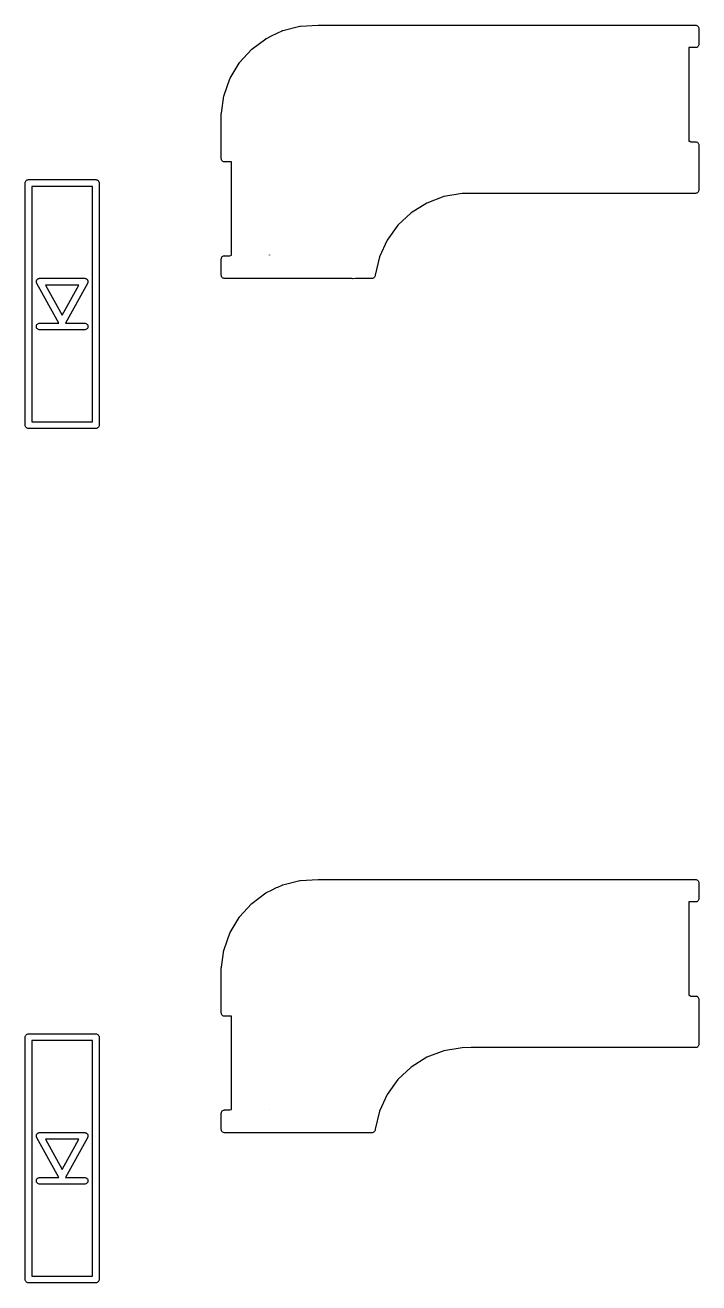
# Model space of a CAD drawing. Extents: x 85 to 230, y -159 to -77.
# Drawn here: x 84.9 to 99.93, y -114.69 to -86.65 of the extents above; entities that cross this region are included whole.
import ezdxf

# ---------------------------------------------------------------- set-up
doc = ezdxf.new("R2010")
doc.units = 0
doc.header["$MEASUREMENT"] = 0
doc.layers.add('BLACK', color=7, linetype='CONTINUOUS')

msp = doc.modelspace()

# ---------------------------------------------------------------- linework, layer by layer
at = {"layer": 'BLACK', "linetype": 'CONTINUOUS'}
for p, q in [((91.0417, -86.6709), (91.4319, -86.6495)), ((91.4319, -86.6495), (91.433, -86.6494)), ((91.433, -86.6494), (91.4362, -86.6496)), ((91.4362, -86.6496), (91.4395, -86.6494)), ((91.4395, -86.6494), (91.4517, -86.65)), ((91.4517, -86.65), (99.8463, -86.65)), ((99.8463, -86.65), (99.85, -86.6496)), ((99.85, -86.6496), (99.8551, -86.6501)), ((99.8551, -86.6501), (99.8647, -86.6511)), ((99.8647, -86.6511), (99.8788, -86.6554)), ((99.8788, -86.6554), (99.8919, -86.6623)), ((90.2822, -86.9433), (90.4105, -86.882)), ((90.4105, -86.882), (90.5032, -86.8325)), ((90.5032, -86.8325), (90.5334, -86.8233)), ((90.5334, -86.8233), (90.6348, -86.7749)), ((90.6348, -86.7749), (90.6358, -86.7744)), ((90.6358, -86.7744), (90.6422, -86.7722)), ((90.6422, -86.7722), (90.6486, -86.7699)), ((90.6486, -86.7699), (91.0272, -86.6731)), ((91.0272, -86.6731), (91.0282, -86.6728)), ((91.0272, -86.6731), (91.0272, -86.6731)), ((91.0272, -86.6731), (91.0272, -86.6731)), ((91.0282, -86.6728), (91.035, -86.6719)), ((91.035, -86.6719), (91.0417, -86.6709)), ((99.8919, -86.6623), (99.9033, -86.6717)), ((99.9033, -86.6717), (99.9127, -86.6831)), ((99.9127, -86.6831), (99.9196, -86.6962)), ((99.9196, -86.6962), (99.9239, -86.7103)), ((99.9239, -86.7103), (99.9254, -86.725)), ((99.9254, -86.725), (99.925, -86.7287)), ((99.925, -86.7287), (99.925, -87.0713)), ((89.6838, -87.4847), (89.9456, -87.1945)), ((89.9456, -87.1945), (89.9463, -87.1938)), ((89.9456, -87.1945), (89.9456, -87.1945)), ((89.9456, -87.1945), (89.9456, -87.1945)), ((89.9463, -87.1938), (89.9514, -87.1893)), ((89.9514, -87.1893), (89.9565, -87.1847)), ((89.9565, -87.1847), (90.2697, -86.9509)), ((90.2697, -86.9509), (90.2705, -86.9503)), ((90.2705, -86.9503), (90.2763, -86.9469)), ((90.2763, -86.9469), (90.2822, -86.9433)), ((99.8463, -87.15), (99.705, -87.15)), ((99.705, -87.15), (99.705, -89.2327)), ((99.85, -87.1504), (99.8463, -87.15)), ((99.8537, -87.15), (99.85, -87.1504)), ((99.8647, -87.1489), (99.8537, -87.15)), ((99.8788, -87.1446), (99.8647, -87.1489)), ((99.8919, -87.1377), (99.8788, -87.1446)), ((99.9033, -87.1283), (99.8919, -87.1377)), ((99.9127, -87.1169), (99.9033, -87.1283)), ((99.9196, -87.1038), (99.9127, -87.1169)), ((99.9239, -87.0897), (99.9196, -87.1038)), ((99.9254, -87.075), (99.9239, -87.0897)), ((99.925, -87.0713), (99.9254, -87.075)), ((89.4746, -87.8319), (89.6751, -87.4965)), ((89.6751, -87.4964), (89.6757, -87.4956)), ((89.6751, -87.4965), (89.6751, -87.4964)), ((89.6751, -87.4965), (89.6751, -87.4965)), ((89.6757, -87.4956), (89.6798, -87.4902)), ((89.6798, -87.4902), (89.6838, -87.4847)), ((89.3369, -88.2132), (89.4684, -87.8452)), ((89.4684, -87.8452), (89.4687, -87.8442)), ((89.4687, -87.8442), (89.4717, -87.8381)), ((89.4717, -87.8381), (89.4746, -87.8319)), ((89.2766, -88.6085), (89.3333, -88.2274)), ((89.3333, -88.2274), (89.3335, -88.2264)), ((89.3333, -88.2274), (89.3333, -88.2274)), ((89.3333, -88.2274), (89.3333, -88.2274)), ((89.3335, -88.2264), (89.3352, -88.2198)), ((89.3352, -88.2198), (89.3369, -88.2132)), ((89.275, -88.6213), (89.2761, -88.6103)), ((89.275, -89.6213), (89.275, -88.6213)), ((89.2761, -88.6103), (89.2766, -88.6085)), ((99.705, -89.2327), (99.7269, -89.2393)), ((99.7269, -89.2393), (99.7469, -89.25)), ((99.7469, -89.25), (99.8463, -89.25)), ((99.8463, -89.25), (99.85, -89.2496)), ((99.85, -89.2496), (99.8537, -89.25)), ((99.8537, -89.25), (99.8647, -89.2511)), ((99.8647, -89.2511), (99.8788, -89.2554)), ((99.8788, -89.2554), (99.8919, -89.2623)), ((99.8919, -89.2623), (99.9033, -89.2717)), ((99.9033, -89.2717), (99.9127, -89.2831)), ((99.9127, -89.2831), (99.9196, -89.2962)), ((99.9196, -89.2962), (99.9239, -89.3103)), ((99.9239, -89.3103), (99.9254, -89.325)), ((99.9254, -89.325), (99.925, -89.3287)), ((99.925, -89.3287), (99.925, -90.3213)), ((89.2746, -89.625), (89.275, -89.6213)), ((89.2761, -89.6397), (89.2746, -89.625)), ((89.2804, -89.6538), (89.2761, -89.6397)), ((89.2873, -89.6669), (89.2804, -89.6538)), ((89.2967, -89.6783), (89.2873, -89.6669)), ((89.3081, -89.6877), (89.2967, -89.6783)), ((89.3212, -89.6946), (89.3081, -89.6877)), ((89.3353, -89.6989), (89.3212, -89.6946)), ((89.3463, -89.7), (89.3353, -89.6989)), ((89.35, -89.7004), (89.3463, -89.7)), ((89.3537, -89.7), (89.35, -89.7004)), ((89.505, -89.7), (89.3537, -89.7)), ((89.505, -91.7782), (89.505, -89.7)), ((84.9, -90.1691), (84.9014, -90.1544)), ((84.9004, -90.1728), (84.9, -90.1691)), ((84.9004, -95.5655), (84.9004, -90.1728)), ((84.9014, -90.1544), (84.9057, -90.1403)), ((84.9057, -90.1403), (84.9127, -90.1273)), ((84.9127, -90.1273), (84.9221, -90.1159)), ((84.9221, -90.1159), (84.9335, -90.1065)), ((84.9335, -90.1065), (84.9465, -90.0995)), ((84.9465, -90.0995), (84.9607, -90.0952)), ((84.9607, -90.0952), (84.9717, -90.0941)), ((84.9717, -90.0941), (84.9754, -90.0938)), ((84.9754, -90.0938), (84.979, -90.0941)), ((84.979, -90.0941), (86.4717, -90.0941)), ((85.0504, -90.2441), (85.0504, -95.4941)), ((86.4004, -90.2441), (85.0504, -90.2441)), ((86.4004, -95.4941), (86.4004, -90.2441)), ((86.4717, -90.0941), (86.4754, -90.0938)), ((86.4754, -90.0938), (86.479, -90.0941)), ((86.479, -90.0941), (86.4901, -90.0952)), ((86.4901, -90.0952), (86.5042, -90.0995)), ((86.5042, -90.0995), (86.5172, -90.1065)), ((86.5172, -90.1065), (86.5286, -90.1159)), ((86.5286, -90.1159), (86.538, -90.1273)), ((86.538, -90.1273), (86.545, -90.1403)), ((86.545, -90.1403), (86.5493, -90.1544)), ((86.5493, -90.1544), (86.5507, -90.1691)), ((86.5507, -90.1691), (86.5504, -90.1728)), ((86.5504, -90.1728), (86.5504, -95.5655)), ((94.2396, -90.4716), (93.857, -90.6161)), ((94.6449, -90.4039), (94.2396, -90.4716)), ((94.8507, -90.4), (94.6449, -90.4039)), ((99.8463, -90.4), (94.8507, -90.4)), ((99.85, -90.4004), (99.8463, -90.4)), ((99.8537, -90.4), (99.85, -90.4004)), ((99.8647, -90.3989), (99.8537, -90.4)), ((99.8788, -90.3946), (99.8647, -90.3989)), ((99.8919, -90.3877), (99.8788, -90.3946)), ((99.9033, -90.3783), (99.8919, -90.3877)), ((99.9127, -90.3669), (99.9033, -90.3783)), ((99.9196, -90.3538), (99.9127, -90.3669)), ((99.9239, -90.3397), (99.9196, -90.3538)), ((99.9254, -90.325), (99.9239, -90.3397)), ((99.925, -90.3213), (99.9254, -90.325)), ((93.5097, -90.8321), (93.211, -91.1115)), ((93.857, -90.6161), (93.5097, -90.8321)), ((93.211, -91.1115), (92.9723, -91.4435)), ((92.9723, -91.4435), (92.8026, -91.8157)), ((89.2746, -91.865), (89.2761, -91.8503)), ((89.275, -91.8687), (89.2746, -91.865)), ((89.275, -92.2213), (89.275, -91.8687)), ((89.2761, -91.8503), (89.2804, -91.8362)), ((89.2804, -91.8362), (89.2873, -91.8231)), ((89.2873, -91.8231), (89.2967, -91.8117)), ((89.2967, -91.8117), (89.3081, -91.8023)), ((89.3081, -91.8023), (89.3212, -91.7954)), ((89.3212, -91.7954), (89.3353, -91.7911)), ((89.3353, -91.7911), (89.3463, -91.79)), ((89.3463, -91.79), (89.35, -91.7896)), ((89.35, -91.7896), (89.3537, -91.79)), ((89.3537, -91.79), (89.4635, -91.79)), ((89.4635, -91.79), (89.501, -91.7786)), ((89.501, -91.7786), (89.505, -91.7782)), ((90.3471, -91.7741), (90.347, -91.775)), ((90.347, -91.775), (90.3488, -91.775)), ((90.3488, -91.775), (90.3471, -91.7741)), ((92.8026, -91.8157), (92.7067, -92.2208)), ((89.2746, -92.225), (89.275, -92.2213)), ((89.2761, -92.2397), (89.2746, -92.225)), ((89.2804, -92.2538), (89.2761, -92.2397)), ((89.2873, -92.2669), (89.2804, -92.2538)), ((89.2932, -92.2741), (89.2873, -92.2669)), ((92.6927, -92.2669), (92.6833, -92.2783)), ((92.6996, -92.2538), (92.6927, -92.2669)), ((92.7039, -92.2397), (92.6996, -92.2538)), ((92.7054, -92.225), (92.7039, -92.2397)), ((92.7064, -92.2218), (92.7053, -92.2248)), ((92.7053, -92.2248), (92.7054, -92.225)), ((92.7067, -92.2208), (92.7064, -92.2218)), ((85.15, -92.3691), (85.1503, -92.3661)), ((85.1504, -92.3734), (85.15, -92.3691)), ((85.1503, -92.363), (85.151, -92.3587)), ((85.1503, -92.3661), (85.1503, -92.363)), ((85.1505, -92.3777), (85.1504, -92.3734)), ((85.1511, -92.3808), (85.1505, -92.3777)), ((85.151, -92.3587), (85.1514, -92.3544)), ((85.1514, -92.3838), (85.1511, -92.3808)), ((85.1514, -92.3544), (85.1523, -92.3515)), ((85.1527, -92.388), (85.1514, -92.3838)), ((85.1523, -92.3515), (85.1529, -92.3484)), ((85.1536, -92.3922), (85.1527, -92.388)), ((85.1529, -92.3484), (85.1545, -92.3444)), ((85.1548, -92.395), (85.1536, -92.3922)), ((85.1545, -92.3444), (85.1557, -92.3403)), ((85.1557, -92.398), (85.1548, -92.395)), ((85.1557, -92.3403), (85.1572, -92.3376)), ((85.1578, -92.4018), (85.1557, -92.398)), ((85.1572, -92.3376), (85.1583, -92.3347)), ((85.158, -92.4023), (85.1578, -92.4018)), ((85.1595, -92.405), (85.158, -92.4023)), ((85.1583, -92.3347), (85.1607, -92.3311)), ((85.1627, -92.411), (85.1595, -92.405)), ((85.1607, -92.3311), (85.1627, -92.3273)), ((85.1627, -92.3273), (85.1647, -92.3249)), ((85.1631, -92.4115), (85.1627, -92.411)), ((85.6535, -93.2941), (85.1631, -92.4115)), ((85.1647, -92.3249), (85.1663, -92.3223)), ((85.1663, -92.3223), (85.1693, -92.3192)), ((85.1693, -92.3192), (85.1721, -92.3159)), ((85.1721, -92.3159), (85.1745, -92.3139)), ((85.1745, -92.3139), (85.1766, -92.3117)), ((85.1766, -92.3117), (85.1802, -92.3092)), ((85.1802, -92.3092), (85.1835, -92.3065)), ((85.1835, -92.3065), (85.1862, -92.305)), ((85.1862, -92.305), (85.1888, -92.3033)), ((85.1888, -92.3033), (85.1927, -92.3015)), ((85.1927, -92.3015), (85.1965, -92.2995)), ((85.1965, -92.2995), (85.1995, -92.2986)), ((85.1995, -92.2986), (85.2023, -92.2974)), ((85.2023, -92.2974), (85.2065, -92.2965)), ((85.2065, -92.2965), (85.2107, -92.2952)), ((85.2107, -92.2952), (85.2137, -92.2949)), ((85.2137, -92.2949), (85.2168, -92.2943)), ((85.2168, -92.2943), (85.2211, -92.2942)), ((85.2211, -92.2942), (85.2217, -92.2941)), ((85.2217, -92.2941), (85.2249, -92.2941)), ((85.2249, -92.2941), (85.2315, -92.294)), ((85.2315, -92.294), (85.2321, -92.2941)), ((85.2321, -92.2941), (86.2186, -92.2941)), ((85.3528, -92.4441), (85.7254, -93.1147)), ((86.0979, -92.4441), (85.3528, -92.4441)), ((85.7254, -93.1147), (86.0979, -92.4441)), ((86.2876, -92.4115), (85.7973, -93.2941)), ((86.2186, -92.2941), (86.2192, -92.294)), ((86.2192, -92.294), (86.2259, -92.2941)), ((86.2259, -92.2941), (86.229, -92.2941)), ((86.229, -92.2941), (86.2297, -92.2942)), ((86.2297, -92.2942), (86.234, -92.2943)), ((86.234, -92.2943), (86.237, -92.2949)), ((86.237, -92.2949), (86.2401, -92.2952)), ((86.2401, -92.2952), (86.2442, -92.2965)), ((86.2442, -92.2965), (86.2484, -92.2974)), ((86.2484, -92.2974), (86.2512, -92.2986)), ((86.2512, -92.2986), (86.2542, -92.2995)), ((86.2542, -92.2995), (86.258, -92.3015)), ((86.258, -92.3015), (86.262, -92.3033)), ((86.262, -92.3033), (86.2645, -92.305)), ((86.2645, -92.305), (86.2672, -92.3065)), ((86.2672, -92.3065), (86.2706, -92.3092)), ((86.2706, -92.3092), (86.2741, -92.3117)), ((86.2741, -92.3117), (86.2763, -92.3139)), ((86.2763, -92.3139), (86.2786, -92.3159)), ((86.2786, -92.3159), (86.2814, -92.3192)), ((86.2814, -92.3192), (86.2844, -92.3223)), ((86.2844, -92.3223), (86.2861, -92.3249)), ((86.2861, -92.3249), (86.288, -92.3273)), ((86.288, -92.411), (86.2876, -92.4115)), ((86.288, -92.3273), (86.2901, -92.3311)), ((86.2912, -92.4051), (86.288, -92.411)), ((86.2901, -92.3311), (86.2924, -92.3347)), ((86.2927, -92.4024), (86.2912, -92.4051)), ((86.2924, -92.3347), (86.2935, -92.3376)), ((86.293, -92.4018), (86.2927, -92.4024)), ((86.295, -92.398), (86.293, -92.4018)), ((86.2935, -92.3376), (86.295, -92.3403)), ((86.295, -92.3403), (86.2962, -92.3444)), ((86.2959, -92.395), (86.295, -92.398)), ((86.2971, -92.3922), (86.2959, -92.395)), ((86.2962, -92.3444), (86.2978, -92.3484)), ((86.298, -92.388), (86.2971, -92.3922)), ((86.2978, -92.3484), (86.2984, -92.3515)), ((86.2993, -92.3838), (86.298, -92.388)), ((86.2984, -92.3515), (86.2993, -92.3544)), ((86.2993, -92.3544), (86.2997, -92.3587)), ((86.2996, -92.3808), (86.2993, -92.3838)), ((86.3002, -92.3777), (86.2996, -92.3808)), ((86.2997, -92.3587), (86.3005, -92.363)), ((86.3003, -92.3734), (86.3002, -92.3777)), ((86.3007, -92.3691), (86.3003, -92.3734)), ((86.3005, -92.363), (86.3004, -92.3661)), ((86.3004, -92.3661), (86.3007, -92.3691)), ((89.2967, -92.2783), (89.2932, -92.2741)), ((89.3081, -92.2877), (89.2967, -92.2783)), ((89.3212, -92.2946), (89.3081, -92.2877)), ((89.3353, -92.2989), (89.3212, -92.2946)), ((89.35, -92.3004), (89.3353, -92.2989)), ((89.3537, -92.3), (89.35, -92.3004)), ((92.1904, -92.3), (89.3537, -92.3)), ((92.2117, -92.303), (92.1904, -92.3)), ((92.2683, -92.3), (92.2117, -92.303)), ((92.6337, -92.3), (92.2683, -92.3)), ((92.6447, -92.2989), (92.6337, -92.3)), ((92.6588, -92.2946), (92.6447, -92.2989)), ((92.6719, -92.2877), (92.6588, -92.2946)), ((92.6833, -92.2783), (92.6719, -92.2877)), ((85.15, -93.3691), (85.1514, -93.3544)), ((85.1514, -93.3838), (85.15, -93.3691)), ((85.1514, -93.3544), (85.1557, -93.3403)), ((85.1557, -93.398), (85.1514, -93.3838)), ((85.1557, -93.3403), (85.1627, -93.3273)), ((85.1627, -93.3273), (85.1721, -93.3159)), ((85.1721, -93.3159), (85.1835, -93.3065)), ((85.1835, -93.3065), (85.1965, -93.2995)), ((85.1965, -93.2995), (85.2107, -93.2952)), ((85.2107, -93.2952), (85.2217, -93.2941)), ((85.2217, -93.2941), (85.6535, -93.2941)), ((85.7973, -93.2941), (86.229, -93.2941)), ((86.229, -93.2941), (86.2401, -93.2952)), ((86.2401, -93.2952), (86.2542, -93.2995)), ((86.2542, -93.2995), (86.2672, -93.3065)), ((86.2672, -93.3065), (86.2786, -93.3159)), ((86.2786, -93.3159), (86.288, -93.3273)), ((86.288, -93.3273), (86.295, -93.3403)), ((86.295, -93.3403), (86.2993, -93.3544)), ((86.2993, -93.3838), (86.295, -93.398)), ((86.2993, -93.3544), (86.3007, -93.3691)), ((86.3007, -93.3691), (86.2993, -93.3838)), ((85.1627, -93.411), (85.1557, -93.398)), ((85.1721, -93.4224), (85.1627, -93.411)), ((85.1835, -93.4318), (85.1721, -93.4224)), ((85.1965, -93.4388), (85.1835, -93.4318)), ((85.2107, -93.4431), (85.1965, -93.4388)), ((85.2217, -93.4441), (85.2107, -93.4431)), ((86.229, -93.4441), (85.2217, -93.4441)), ((86.2401, -93.4431), (86.229, -93.4441)), ((86.2542, -93.4388), (86.2401, -93.4431)), ((86.2672, -93.4318), (86.2542, -93.4388)), ((86.2786, -93.4224), (86.2672, -93.4318)), ((86.288, -93.411), (86.2786, -93.4224)), ((86.295, -93.398), (86.288, -93.411)), ((84.9, -95.5691), (84.9004, -95.5655)), ((84.9014, -95.5838), (84.9, -95.5691)), ((84.9057, -95.598), (84.9014, -95.5838)), ((84.9127, -95.611), (84.9057, -95.598)), ((84.9221, -95.6224), (84.9127, -95.611)), ((84.9335, -95.6318), (84.9221, -95.6224)), ((84.9465, -95.6388), (84.9335, -95.6318)), ((85.0504, -95.4941), (86.4004, -95.4941)), ((86.5172, -95.6318), (86.5042, -95.6388)), ((86.5286, -95.6224), (86.5172, -95.6318)), ((86.538, -95.611), (86.5286, -95.6224)), ((86.545, -95.598), (86.538, -95.611)), ((86.5493, -95.5838), (86.545, -95.598)), ((86.5507, -95.5691), (86.5493, -95.5838)), ((86.5504, -95.5655), (86.5507, -95.5691)), ((84.9607, -95.6431), (84.9465, -95.6388)), ((84.9717, -95.6441), (84.9607, -95.6431)), ((84.9754, -95.6445), (84.9717, -95.6441)), ((84.979, -95.6441), (84.9754, -95.6445)), ((86.4717, -95.6441), (84.979, -95.6441)), ((86.4754, -95.6445), (86.4717, -95.6441)), ((86.479, -95.6441), (86.4754, -95.6445)), ((86.4901, -95.6431), (86.479, -95.6441)), ((86.5042, -95.6388), (86.4901, -95.6431)), ((90.6486, -105.82), (91.0272, -105.723)), ((91.0272, -105.723), (91.0272, -105.723)), ((91.0272, -105.723), (91.0272, -105.723)), ((91.0272, -105.723), (91.0282, -105.723)), ((91.0282, -105.723), (91.035, -105.722)), ((91.035, -105.722), (91.0417, -105.721)), ((91.0417, -105.721), (91.4319, -105.699)), ((91.4319, -105.699), (91.433, -105.699)), ((91.433, -105.699), (91.4362, -105.7)), ((91.4362, -105.7), (91.4395, -105.699)), ((91.4395, -105.699), (91.4517, -105.7)), ((91.4517, -105.7), (99.8463, -105.7)), ((99.8463, -105.7), (99.85, -105.7)), ((99.85, -105.7), (99.8551, -105.7)), ((99.8551, -105.7), (99.8647, -105.701)), ((99.8647, -105.701), (99.8788, -105.705)), ((99.8788, -105.705), (99.8919, -105.712)), ((99.8919, -105.712), (99.9033, -105.722)), ((99.9033, -105.722), (99.9127, -105.733)), ((89.9565, -106.235), (90.2697, -106.001)), ((90.2697, -106.001), (90.2705, -106)), ((90.2705, -106), (90.2763, -105.997)), ((90.2763, -105.997), (90.2822, -105.993)), ((90.2822, -105.993), (90.4105, -105.932)), ((90.4105, -105.932), (90.5032, -105.882)), ((90.5032, -105.882), (90.5334, -105.873)), ((90.5334, -105.873), (90.6348, -105.825)), ((90.6348, -105.825), (90.6358, -105.824)), ((90.6358, -105.824), (90.6422, -105.822)), ((90.6422, -105.822), (90.6486, -105.82)), ((99.9127, -105.733), (99.9196, -105.746)), ((99.9196, -105.746), (99.9239, -105.76)), ((99.9239, -105.76), (99.9254, -105.775)), ((99.9254, -105.775), (99.925, -105.779)), ((99.925, -105.779), (99.925, -106.121)), ((89.6838, -106.535), (89.9456, -106.245)), ((89.9456, -106.245), (89.9463, -106.244)), ((89.9456, -106.245), (89.9456, -106.245)), ((89.9456, -106.245), (89.9456, -106.245)), ((89.9463, -106.244), (89.9514, -106.239)), ((89.9514, -106.239), (89.9565, -106.235)), ((99.8463, -106.2), (99.705, -106.2)), ((99.705, -106.2), (99.705, -108.283)), ((99.85, -106.2), (99.8463, -106.2)), ((99.8537, -106.2), (99.85, -106.2)), ((99.8647, -106.199), (99.8537, -106.2)), ((99.8788, -106.195), (99.8647, -106.199)), ((99.8919, -106.188), (99.8788, -106.195)), ((99.9033, -106.178), (99.8919, -106.188)), ((99.9127, -106.167), (99.9033, -106.178)), ((99.9196, -106.154), (99.9127, -106.167)), ((99.9239, -106.14), (99.9196, -106.154)), ((99.9254, -106.125), (99.9239, -106.14)), ((99.925, -106.121), (99.9254, -106.125)), ((89.4746, -106.882), (89.6751, -106.546)), ((89.6751, -106.546), (89.6751, -106.546)), ((89.6751, -106.546), (89.6751, -106.546)), ((89.6751, -106.546), (89.6757, -106.546)), ((89.6757, -106.546), (89.6798, -106.54)), ((89.6798, -106.54), (89.6838, -106.535)), ((89.3369, -107.263), (89.4684, -106.895)), ((89.4684, -106.895), (89.4687, -106.894)), ((89.4687, -106.894), (89.4717, -106.888)), ((89.4717, -106.888), (89.4746, -106.882)), ((89.2766, -107.659), (89.3333, -107.277)), ((89.3333, -107.277), (89.3335, -107.276)), ((89.3333, -107.277), (89.3333, -107.277)), ((89.3333, -107.277), (89.3333, -107.277)), ((89.3335, -107.276), (89.3352, -107.27)), ((89.3352, -107.27), (89.3369, -107.263)), ((89.275, -107.671), (89.2761, -107.66)), ((89.275, -108.671), (89.275, -107.671)), ((89.2761, -107.66), (89.2766, -107.659)), ((99.705, -108.283), (99.7269, -108.289)), ((99.7269, -108.289), (99.7469, -108.3)), ((99.7469, -108.3), (99.8463, -108.3)), ((99.8463, -108.3), (99.85, -108.3)), ((99.85, -108.3), (99.8537, -108.3)), ((99.8537, -108.3), (99.8647, -108.301)), ((99.8647, -108.301), (99.8788, -108.305)), ((99.8788, -108.305), (99.8919, -108.312)), ((99.8919, -108.312), (99.9033, -108.322)), ((99.9033, -108.322), (99.9127, -108.333)), ((99.9127, -108.333), (99.9196, -108.346)), ((99.9196, -108.346), (99.9239, -108.36)), ((99.9239, -108.36), (99.9254, -108.375)), ((99.9254, -108.375), (99.925, -108.379)), ((99.925, -108.379), (99.925, -109.371)), ((89.2746, -108.675), (89.275, -108.671)), ((89.2761, -108.69), (89.2746, -108.675)), ((89.2804, -108.704), (89.2761, -108.69)), ((89.2873, -108.717), (89.2804, -108.704)), ((89.2967, -108.728), (89.2873, -108.717)), ((89.3081, -108.738), (89.2967, -108.728)), ((89.3212, -108.745), (89.3081, -108.738)), ((89.3353, -108.749), (89.3212, -108.745)), ((89.3463, -108.75), (89.3353, -108.749)), ((89.35, -108.75), (89.3463, -108.75)), ((89.3537, -108.75), (89.35, -108.75)), ((89.505, -108.75), (89.3537, -108.75)), ((89.505, -110.828), (89.505, -108.75)), ((84.9, -109.219), (84.9014, -109.205)), ((84.9004, -109.223), (84.9, -109.219)), ((84.9004, -114.616), (84.9004, -109.223)), ((84.9014, -109.205), (84.9057, -109.19)), ((84.9057, -109.19), (84.9127, -109.177)), ((84.9127, -109.177), (84.9221, -109.166)), ((84.9221, -109.166), (84.9335, -109.157)), ((84.9335, -109.157), (84.9465, -109.15)), ((84.9465, -109.15), (84.9607, -109.145)), ((84.9607, -109.145), (84.9717, -109.144)), ((84.9717, -109.144), (84.9754, -109.144)), ((84.9754, -109.144), (84.979, -109.144)), ((84.979, -109.144), (86.4717, -109.144)), ((85.0504, -109.294), (85.0504, -114.544)), ((86.4004, -109.294), (85.0504, -109.294)), ((86.4004, -114.544), (86.4004, -109.294)), ((86.4717, -109.144), (86.4754, -109.144)), ((86.4754, -109.144), (86.479, -109.144)), ((86.479, -109.144), (86.4901, -109.145)), ((86.4901, -109.145), (86.5042, -109.15)), ((86.5042, -109.15), (86.5172, -109.157)), ((86.5172, -109.157), (86.5286, -109.166)), ((86.5286, -109.166), (86.538, -109.177)), ((86.538, -109.177), (86.545, -109.19)), ((86.545, -109.19), (86.5493, -109.205)), ((86.5493, -109.205), (86.5507, -109.219)), ((86.5507, -109.219), (86.5504, -109.223)), ((86.5504, -109.223), (86.5504, -114.616)), ((99.9254, -109.375), (99.9239, -109.39)), ((99.925, -109.371), (99.9254, -109.375)), ((94.2396, -109.522), (93.857, -109.666)), ((94.6449, -109.454), (94.2396, -109.522)), ((94.8507, -109.45), (94.6449, -109.454)), ((99.8463, -109.45), (94.8507, -109.45)), ((99.85, -109.45), (99.8463, -109.45)), ((99.8537, -109.45), (99.85, -109.45)), ((99.8647, -109.449), (99.8537, -109.45)), ((99.8788, -109.445), (99.8647, -109.449)), ((99.8919, -109.438), (99.8788, -109.445)), ((99.9033, -109.428), (99.8919, -109.438)), ((99.9127, -109.417), (99.9033, -109.428)), ((99.9196, -109.404), (99.9127, -109.417)), ((99.9239, -109.39), (99.9196, -109.404)), ((93.5097, -109.882), (93.211, -110.161)), ((93.857, -109.666), (93.5097, -109.882)), ((93.211, -110.161), (92.9723, -110.494)), ((92.9723, -110.494), (92.8026, -110.866)), ((89.2746, -110.915), (89.2761, -110.9)), ((89.275, -110.919), (89.2746, -110.915)), ((89.275, -111.271), (89.275, -110.919)), ((89.2761, -110.9), (89.2804, -110.886)), ((89.2804, -110.886), (89.2873, -110.873)), ((89.2873, -110.873), (89.2967, -110.862)), ((89.2967, -110.862), (89.3081, -110.852)), ((89.3081, -110.852), (89.3212, -110.845)), ((89.3212, -110.845), (89.3353, -110.841)), ((89.3353, -110.841), (89.3463, -110.84)), ((89.3463, -110.84), (89.35, -110.84)), ((89.35, -110.84), (89.3537, -110.84)), ((89.3537, -110.84), (89.4635, -110.84)), ((89.4635, -110.84), (89.501, -110.829)), ((89.501, -110.829), (89.505, -110.828)), ((90.3471, -110.824), (90.347, -110.825)), ((90.347, -110.825), (90.3488, -110.825)), ((90.3488, -110.825), (90.3471, -110.824)), ((92.8026, -110.866), (92.7067, -111.271)), ((89.2746, -111.275), (89.275, -111.271)), ((89.2761, -111.29), (89.2746, -111.275)), ((89.2804, -111.304), (89.2761, -111.29)), ((89.2873, -111.317), (89.2804, -111.304)), ((89.2932, -111.324), (89.2873, -111.317)), ((89.2967, -111.328), (89.2932, -111.324)), ((89.3081, -111.338), (89.2967, -111.328)), ((89.3212, -111.345), (89.3081, -111.338)), ((92.6719, -111.338), (92.6588, -111.345)), ((92.6833, -111.328), (92.6719, -111.338)), ((92.6927, -111.317), (92.6833, -111.328)), ((92.6996, -111.304), (92.6927, -111.317)), ((92.7039, -111.29), (92.6996, -111.304)), ((92.7054, -111.275), (92.7039, -111.29)), ((92.7064, -111.272), (92.7053, -111.275)), ((92.7053, -111.275), (92.7054, -111.275)), ((92.7067, -111.271), (92.7064, -111.272)), ((85.15, -111.419), (85.1503, -111.416)), ((85.1504, -111.424), (85.15, -111.419)), ((85.1503, -111.413), (85.151, -111.409)), ((85.1503, -111.416), (85.1503, -111.413)), ((85.1505, -111.428), (85.1504, -111.424)), ((85.1511, -111.431), (85.1505, -111.428)), ((85.151, -111.409), (85.1514, -111.405)), ((85.1514, -111.434), (85.1511, -111.431)), ((85.1514, -111.405), (85.1523, -111.402)), ((85.1527, -111.438), (85.1514, -111.434)), ((85.1523, -111.402), (85.1529, -111.399)), ((85.1536, -111.442), (85.1527, -111.438)), ((85.1529, -111.399), (85.1545, -111.395)), ((85.1548, -111.445), (85.1536, -111.442)), ((85.1545, -111.395), (85.1557, -111.39)), ((85.1557, -111.448), (85.1548, -111.445)), ((85.1557, -111.39), (85.1572, -111.388)), ((85.1578, -111.452), (85.1557, -111.448)), ((85.1572, -111.388), (85.1583, -111.385)), ((85.158, -111.452), (85.1578, -111.452)), ((85.1595, -111.455), (85.158, -111.452)), ((85.1583, -111.385), (85.1607, -111.381)), ((85.1627, -111.461), (85.1595, -111.455)), ((85.1607, -111.381), (85.1627, -111.377)), ((85.1627, -111.377), (85.1647, -111.375)), ((85.1631, -111.462), (85.1627, -111.461)), ((85.6535, -112.344), (85.1631, -111.462)), ((85.1647, -111.375), (85.1663, -111.372)), ((85.1663, -111.372), (85.1693, -111.369)), ((85.1693, -111.369), (85.1721, -111.366)), ((85.1721, -111.366), (85.1745, -111.364)), ((85.1745, -111.364), (85.1766, -111.362)), ((85.1766, -111.362), (85.1802, -111.359)), ((85.1802, -111.359), (85.1835, -111.357)), ((85.1835, -111.357), (85.1862, -111.355)), ((85.1862, -111.355), (85.1888, -111.353)), ((85.1888, -111.353), (85.1927, -111.352)), ((85.1927, -111.352), (85.1965, -111.35)), ((85.1965, -111.35), (85.1995, -111.349)), ((85.1995, -111.349), (85.2023, -111.347)), ((85.2023, -111.347), (85.2065, -111.347)), ((85.2065, -111.347), (85.2107, -111.345)), ((85.2107, -111.345), (85.2137, -111.345)), ((85.2137, -111.345), (85.2168, -111.344)), ((85.2168, -111.344), (85.2211, -111.344)), ((85.2211, -111.344), (85.2217, -111.344)), ((85.2217, -111.344), (85.2249, -111.344)), ((85.2249, -111.344), (85.2315, -111.344)), ((85.2315, -111.344), (85.2321, -111.344)), ((85.2321, -111.344), (86.2186, -111.344)), ((85.3528, -111.494), (85.7254, -112.165)), ((86.0979, -111.494), (85.3528, -111.494)), ((85.7254, -112.165), (86.0979, -111.494)), ((86.2876, -111.462), (85.7973, -112.344)), ((86.2186, -111.344), (86.2192, -111.344)), ((86.2192, -111.344), (86.2259, -111.344)), ((86.2259, -111.344), (86.229, -111.344)), ((86.229, -111.344), (86.2297, -111.344)), ((86.2297, -111.344), (86.234, -111.344)), ((86.234, -111.344), (86.237, -111.345)), ((86.237, -111.345), (86.2401, -111.345)), ((86.2401, -111.345), (86.2442, -111.347)), ((86.2442, -111.347), (86.2484, -111.347)), ((86.2484, -111.347), (86.2512, -111.349)), ((86.2512, -111.349), (86.2542, -111.35)), ((86.2542, -111.35), (86.258, -111.352)), ((86.258, -111.352), (86.262, -111.353)), ((86.262, -111.353), (86.2645, -111.355)), ((86.2645, -111.355), (86.2672, -111.357)), ((86.2672, -111.357), (86.2706, -111.359)), ((86.2706, -111.359), (86.2741, -111.362)), ((86.2741, -111.362), (86.2763, -111.364)), ((86.2763, -111.364), (86.2786, -111.366)), ((86.2786, -111.366), (86.2814, -111.369)), ((86.2814, -111.369), (86.2844, -111.372)), ((86.2844, -111.372), (86.2861, -111.375)), ((86.2861, -111.375), (86.288, -111.377)), ((86.288, -111.461), (86.2876, -111.462)), ((86.288, -111.377), (86.2901, -111.381)), ((86.2912, -111.455), (86.288, -111.461)), ((86.2901, -111.381), (86.2924, -111.385)), ((86.2927, -111.452), (86.2912, -111.455)), ((86.2924, -111.385), (86.2935, -111.388)), ((86.293, -111.452), (86.2927, -111.452)), ((86.295, -111.448), (86.293, -111.452)), ((86.2935, -111.388), (86.295, -111.39)), ((86.295, -111.39), (86.2962, -111.395)), ((86.2959, -111.445), (86.295, -111.448)), ((86.2971, -111.442), (86.2959, -111.445)), ((86.2962, -111.395), (86.2978, -111.399)), ((86.298, -111.438), (86.2971, -111.442)), ((86.2978, -111.399), (86.2984, -111.402)), ((86.2993, -111.434), (86.298, -111.438)), ((86.2984, -111.402), (86.2993, -111.405)), ((86.2993, -111.405), (86.2997, -111.409)), ((86.2996, -111.431), (86.2993, -111.434)), ((86.3002, -111.428), (86.2996, -111.431)), ((86.2997, -111.409), (86.3005, -111.413)), ((86.3003, -111.424), (86.3002, -111.428)), ((86.3007, -111.419), (86.3003, -111.424)), ((86.3005, -111.413), (86.3004, -111.416)), ((86.3004, -111.416), (86.3007, -111.419)), ((89.3353, -111.349), (89.3212, -111.345)), ((89.35, -111.35), (89.3353, -111.349)), ((89.3537, -111.35), (89.35, -111.35)), ((92.1904, -111.35), (89.3537, -111.35)), ((92.2117, -111.353), (92.1904, -111.35)), ((92.2683, -111.35), (92.2117, -111.353)), ((92.6337, -111.35), (92.2683, -111.35)), ((92.6447, -111.349), (92.6337, -111.35)), ((92.6588, -111.345), (92.6447, -111.349)), ((85.15, -112.419), (85.1514, -112.405)), ((85.1514, -112.434), (85.15, -112.419)), ((85.1514, -112.405), (85.1557, -112.39)), ((85.1557, -112.448), (85.1514, -112.434)), ((85.1557, -112.39), (85.1627, -112.377)), ((85.1627, -112.461), (85.1557, -112.448)), ((85.1627, -112.377), (85.1721, -112.366)), ((85.1721, -112.473), (85.1627, -112.461)), ((85.1721, -112.366), (85.1835, -112.357)), ((85.1835, -112.357), (85.1965, -112.35)), ((85.1965, -112.35), (85.2107, -112.345)), ((85.2107, -112.345), (85.2217, -112.344)), ((85.2217, -112.344), (85.6535, -112.344)), ((85.7973, -112.344), (86.229, -112.344)), ((86.229, -112.344), (86.2401, -112.345)), ((86.2401, -112.345), (86.2542, -112.35)), ((86.2542, -112.35), (86.2672, -112.357)), ((86.2672, -112.357), (86.2786, -112.366)), ((86.2786, -112.366), (86.288, -112.377)), ((86.288, -112.461), (86.2786, -112.473)), ((86.288, -112.377), (86.295, -112.39)), ((86.295, -112.448), (86.288, -112.461)), ((86.295, -112.39), (86.2993, -112.405)), ((86.2993, -112.434), (86.295, -112.448)), ((86.2993, -112.405), (86.3007, -112.419)), ((86.3007, -112.419), (86.2993, -112.434)), ((85.1835, -112.482), (85.1721, -112.473)), ((85.1965, -112.489), (85.1835, -112.482)), ((85.2107, -112.493), (85.1965, -112.489)), ((85.2217, -112.494), (85.2107, -112.493)), ((86.229, -112.494), (85.2217, -112.494)), ((86.2401, -112.493), (86.229, -112.494)), ((86.2542, -112.489), (86.2401, -112.493)), ((86.2672, -112.482), (86.2542, -112.489)), ((86.2786, -112.473), (86.2672, -112.482)), ((84.9, -114.619), (84.9004, -114.616)), ((84.9014, -114.634), (84.9, -114.619)), ((84.9057, -114.648), (84.9014, -114.634)), ((84.9127, -114.661), (84.9057, -114.648)), ((84.9221, -114.673), (84.9127, -114.661)), ((84.9335, -114.682), (84.9221, -114.673)), ((84.9465, -114.689), (84.9335, -114.682)), ((84.9607, -114.693), (84.9465, -114.689)), ((84.9695, -114.694), (84.9607, -114.693)), ((84.9717, -114.694), (84.9695, -114.694)), ((84.9754, -114.695), (84.9717, -114.694)), ((84.9717, -114.694), (84.9717, -114.694)), ((84.979, -114.694), (84.9754, -114.695)), ((86.4717, -114.694), (84.979, -114.694)), ((85.0504, -114.544), (86.4004, -114.544)), ((86.4754, -114.695), (86.4717, -114.694)), ((86.479, -114.694), (86.4754, -114.695)), ((86.4791, -114.694), (86.479, -114.694)), ((86.4812, -114.694), (86.4791, -114.694)), ((86.4901, -114.693), (86.4812, -114.694)), ((86.5042, -114.689), (86.4901, -114.693)), ((86.5172, -114.682), (86.5042, -114.689)), ((86.5286, -114.673), (86.5172, -114.682)), ((86.538, -114.661), (86.5286, -114.673)), ((86.545, -114.648), (86.538, -114.661)), ((86.5493, -114.634), (86.545, -114.648)), ((86.5507, -114.619), (86.5493, -114.634)), ((86.5504, -114.616), (86.5507, -114.619))]:
    msp.add_line(p, q, dxfattribs=at)

doc.saveas('drawing.dxf')
